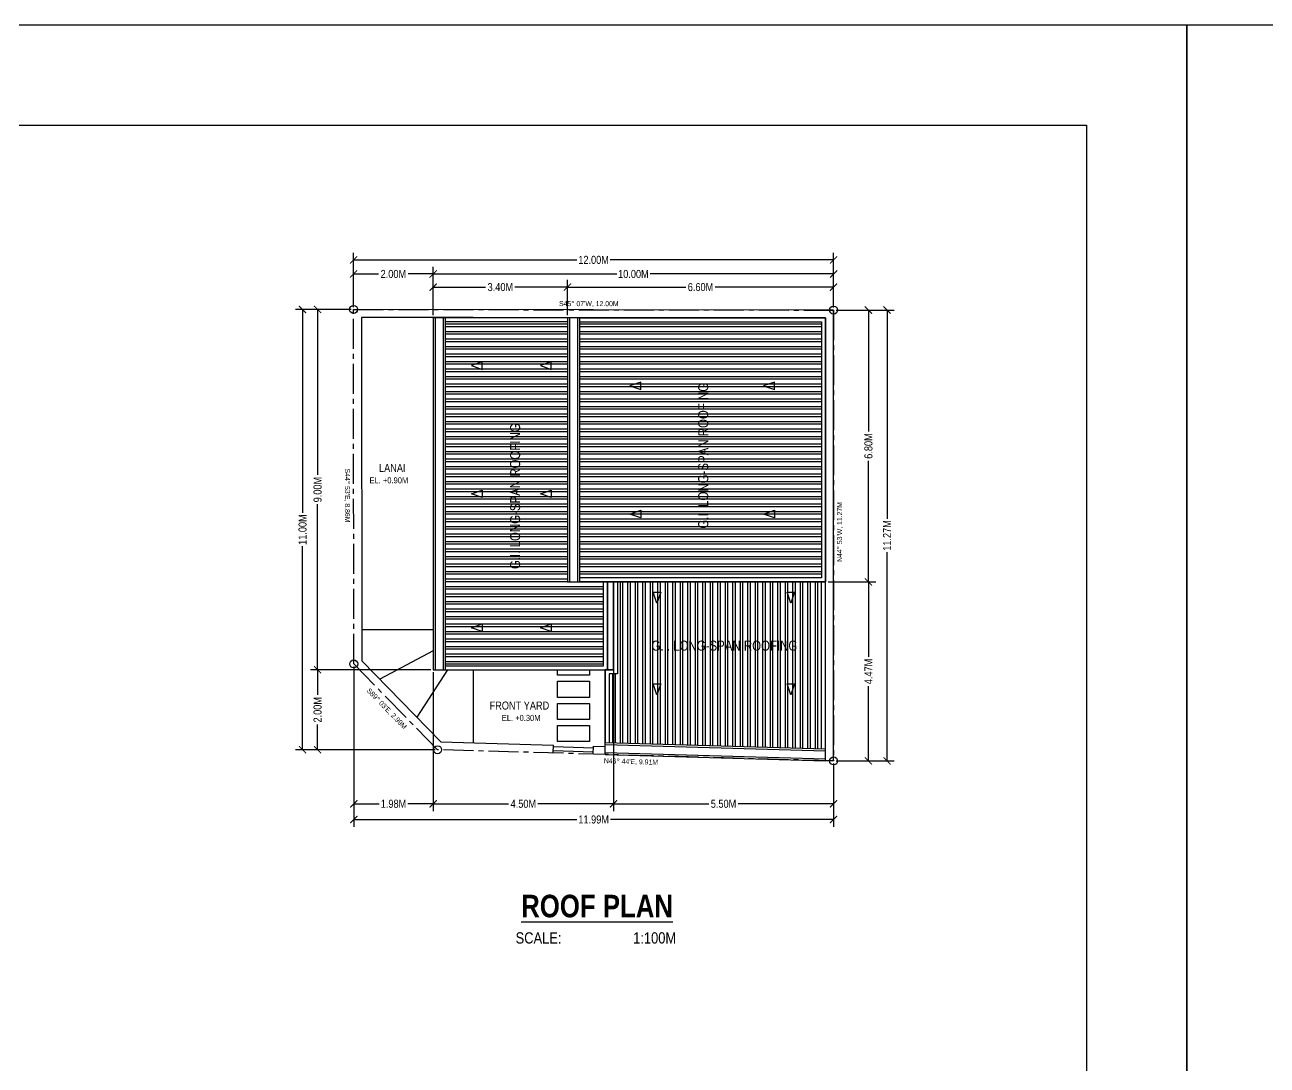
# Model space of a CAD drawing. Header units: inches. Extents: x 7263 to 14962, y 1317 to 2926.
# Drawn here: x 7386.66 to 7417.7, y 1495.11 to 1521.12 of the extents above; entities that cross this region are included whole.
import ezdxf

# ---------------------------------------------------------------- set-up
doc = ezdxf.new("R2010")
doc.units = ezdxf.units.IN
doc.header["$MEASUREMENT"] = 0
doc.linetypes.add('CENTER2', pattern=[1.125, 0.75, -0.125, 0.125, -0.125])
for name, color, linetype in [('Layer1', 1, 'Continuous'), ('Layer2', 2, 'Continuous'), ('Layer3', 3, 'Continuous'), ('Layer4', 4, 'Continuous'), ('Layer6', 6, 'Continuous'), ('Layer8', 8, 'Continuous')]:
    doc.layers.add(name, color=color, linetype=linetype)
doc.styles.get("Standard").update_dxf_attribs({"font": ''})
doc.styles.get('Standard').set_extended_font_data('Tw Cen MT Condensed')
doc.dimstyles.get("Standard").update_dxf_attribs({"dimtxt": 0.2, "dimasz": 0.18, "dimexe": 0.18, "dimexo": 0.0625, "dimgap": 0.09, "dimtad": 0, "dimzin": 0, "dimdsep": 46, "dimtxsty": 'Standard', "dimblk": 'ARCHTICK', "dimcen": 0.09, "dimclrd": 8, "dimclre": 8, "dimclrt": 2, "dimadec": 0, "dimazin": 0, "dimtfac": 1, "dimtofl": 0, "dimtmove": 0, "dimatfit": 3, "dimfxl": 1, "dimtolj": 1, "dimtzin": 0, "dimarcsym": 0})

# ---------------------------------------------------------------- blocks, each defined once
blk = doc.blocks.new('lot')
at = {"layer": 'Layer3', "linetype": 'CENTER2'}
blk.add_lwpolyline([(7106.756, 1445.657), (7106.77, 1434.387), (7096.873, 1434.655), (7094.777, 1436.797), (7094.762, 1445.657)], close=True, dxfattribs=at)
at = {"layer": 'Layer4'}
for centre in [(7094.762, 1445.657), (7106.756, 1445.657), (7094.777, 1436.797), (7096.873, 1434.655), (7106.77, 1434.387)]:
    blk.add_circle(centre, 0.1, dxfattribs=at)
at = {"layer": 'Layer3', "insert": (7099.896, 1445.873), "char_height": 0.125, "attachment_point": 1}
blk.add_mtext_dynamic_manual_height_columns("{\\fTechnicLite|b0|i0|c2|p2;S45%%D 07'W, 12.00M}", width=3.85486, gutter_width=1, heights=[0], dxfattribs=at)
at = {"layer": 'Layer3', "char_height": 0.125, "attachment_point": 1}
for s, insert, rotation in [("{\\fTechnicLite|b0|i0|c2|p2;S44%%D 53'E, 8.86M}", (7094.677, 1441.68), 270.1019), ("{\\fTechnicLite|b0|i0|c2|p2;N44%%D 53'W, 11.27M}", (7106.852, 1439.361), 90.0686), ("{\\fTechnicLite|b0|i0|c2|p2;S89%%D 03'E, 2.99M}", (7095.18, 1436.207), 314.2353), ("{\\fTechnicLite|b0|i0|c2|p2;N46%%D 44'E, 9.91M}", (7101.031, 1434.448), 358.4519)]:
    blk.add_mtext_dynamic_manual_height_columns(s, width=3.85486, gutter_width=1, heights=[0], dxfattribs=dict(at, insert=insert, rotation=rotation))
blk = doc.blocks.new('_ArchTick')
at = {"color": 0, "linetype": 'ByBlock', "const_width": 0.15}
blk.add_lwpolyline([(-0.5, -0.5), (0.5, 0.5)], dxfattribs=at)
blk = doc.blocks.new('*D55')
at = {"layer": 'Defpoints', "color": 0, "transparency": 16777216}
for p in [(7406.67, 1507.19), (7407.742, 1507.19), (7406.87, 1502.717)]:
    blk.add_point(p, dxfattribs=at)
at = {"layer": 'Layer3', "color": 8, "lineweight": -2, "transparency": 16777216}
for p, q in [((7406.732, 1507.19), (7407.922, 1507.19)), ((7407.742, 1507.19), (7407.742, 1505.32)), ((7407.742, 1502.717), (7407.742, 1504.587)), ((7406.932, 1502.717), (7407.922, 1502.717))]:
    blk.add_line(p, q, dxfattribs=at)
at = {"layer": 'Layer3', "color": 8, "lineweight": -2, "transparency": 16777216, "xscale": 0.18, "yscale": 0.18, "zscale": 0.18}
for p, rotation in [((7407.742, 1507.19), 90), ((7407.742, 1502.717), 270)]:
    blk.add_blockref('_ArchTick', p, dxfattribs=dict(at, rotation=rotation))
at = {"layer": 'Layer3', "color": 2, "transparency": 16777216, "insert": (7407.742, 1504.953), "char_height": 0.2, "attachment_point": 5, "rotation": 90}
blk.add_mtext('\\A1;4.47M', dxfattribs=at)
blk = doc.blocks.new('*D56')
at = {"layer": 'Defpoints', "color": 0, "transparency": 16777216}
for p in [(7396.865, 1514.888), (7394.875, 1514.001), (7396.865, 1513.797)]:
    blk.add_point(p, dxfattribs=at)
at = {"layer": 'Layer3', "color": 8, "lineweight": -2, "transparency": 16777216}
for p, q in [((7394.875, 1514.063), (7394.875, 1515.068)), ((7396.865, 1513.86), (7396.865, 1515.068)), ((7394.875, 1514.888), (7395.502, 1514.888)), ((7396.865, 1514.888), (7396.239, 1514.888))]:
    blk.add_line(p, q, dxfattribs=at)
at = {"layer": 'Layer3', "color": 8, "lineweight": -2, "transparency": 16777216, "xscale": 0.18, "yscale": 0.18, "zscale": 0.18, "rotation": 180}
blk.add_blockref('_ArchTick', (7394.875, 1514.888), dxfattribs=at)
at = {"layer": 'Layer3', "color": 8, "lineweight": -2, "transparency": 16777216, "xscale": 0.18, "yscale": 0.18, "zscale": 0.18}
blk.add_blockref('_ArchTick', (7396.865, 1514.888), dxfattribs=at)
at = {"layer": 'Layer3', "color": 2, "transparency": 16777216, "insert": (7395.87, 1514.888), "char_height": 0.2, "attachment_point": 5}
blk.add_mtext('\\A1;2.00M', dxfattribs=at)
blk = doc.blocks.new('*D57')
at = {"layer": 'Defpoints', "color": 0, "transparency": 16777216}
for p in [(7393.977, 1504.996), (7396.865, 1504.996), (7396.974, 1502.996)]:
    blk.add_point(p, dxfattribs=at)
at = {"layer": 'Layer3', "color": 8, "lineweight": -2, "transparency": 16777216}
for p, q in [((7396.803, 1504.996), (7393.797, 1504.996)), ((7393.977, 1504.996), (7393.977, 1504.365)), ((7393.977, 1502.996), (7393.977, 1503.628)), ((7396.911, 1502.996), (7393.797, 1502.996))]:
    blk.add_line(p, q, dxfattribs=at)
at = {"layer": 'Layer3', "color": 8, "lineweight": -2, "transparency": 16777216, "xscale": 0.18, "yscale": 0.18, "zscale": 0.18}
for p, rotation in [((7393.977, 1504.996), 90), ((7393.977, 1502.996), 270)]:
    blk.add_blockref('_ArchTick', p, dxfattribs=dict(at, rotation=rotation))
at = {"layer": 'Layer3', "color": 2, "transparency": 16777216, "insert": (7393.977, 1503.996), "char_height": 0.2, "attachment_point": 5, "rotation": 90}
blk.add_mtext('\\A1;2.00M', dxfattribs=at)
blk = doc.blocks.new('*D48')
at = {"layer": 'Defpoints', "color": 0, "transparency": 16777216}
for p in [(7401.37, 1505.996), (7406.87, 1502.717), (7401.37, 1501.645)]:
    blk.add_point(p, dxfattribs=at)
at = {"layer": 'Layer3', "color": 8, "lineweight": -2, "transparency": 16777216}
for p, q in [((7401.37, 1505.934), (7401.37, 1501.465)), ((7406.87, 1502.654), (7406.87, 1501.465)), ((7401.37, 1501.645), (7403.752, 1501.645)), ((7406.87, 1501.645), (7404.488, 1501.645))]:
    blk.add_line(p, q, dxfattribs=at)
at = {"layer": 'Layer3', "color": 8, "lineweight": -2, "transparency": 16777216, "xscale": 0.18, "yscale": 0.18, "zscale": 0.18, "rotation": 180}
blk.add_blockref('_ArchTick', (7401.37, 1501.645), dxfattribs=at)
at = {"layer": 'Layer3', "color": 8, "lineweight": -2, "transparency": 16777216, "xscale": 0.18, "yscale": 0.18, "zscale": 0.18}
blk.add_blockref('_ArchTick', (7406.87, 1501.645), dxfattribs=at)
at = {"layer": 'Layer3', "color": 2, "transparency": 16777216, "insert": (7404.12, 1501.645), "char_height": 0.2, "attachment_point": 5}
blk.add_mtext('\\A1;5.50M', dxfattribs=at)
blk = doc.blocks.new('*D49')
at = {"layer": 'Defpoints', "color": 0, "transparency": 16777216}
for p in [(7401.37, 1505.996), (7396.865, 1504.996), (7396.865, 1501.645)]:
    blk.add_point(p, dxfattribs=at)
at = {"layer": 'Layer3', "color": 8, "lineweight": -2, "transparency": 16777216}
for p, q in [((7401.37, 1505.934), (7401.37, 1501.465)), ((7396.865, 1504.934), (7396.865, 1501.465)), ((7396.865, 1501.645), (7398.751, 1501.645)), ((7401.37, 1501.645), (7399.484, 1501.645))]:
    blk.add_line(p, q, dxfattribs=at)
at = {"layer": 'Layer3', "color": 8, "lineweight": -2, "transparency": 16777216, "xscale": 0.18, "yscale": 0.18, "zscale": 0.18, "rotation": 180}
blk.add_blockref('_ArchTick', (7396.865, 1501.645), dxfattribs=at)
at = {"layer": 'Layer3', "color": 8, "lineweight": -2, "transparency": 16777216, "xscale": 0.18, "yscale": 0.18, "zscale": 0.18}
blk.add_blockref('_ArchTick', (7401.37, 1501.645), dxfattribs=at)
at = {"layer": 'Layer3', "color": 2, "transparency": 16777216, "insert": (7399.118, 1501.645), "char_height": 0.2, "attachment_point": 5}
blk.add_mtext('\\A1;4.50M', dxfattribs=at)
blk = doc.blocks.new('*D58')
at = {"layer": 'Defpoints', "color": 0, "transparency": 16777216}
for p in [(7394.881, 1505.141), (7396.865, 1504.996), (7394.881, 1501.645)]:
    blk.add_point(p, dxfattribs=at)
at = {"layer": 'Layer3', "color": 8, "lineweight": -2, "transparency": 16777216}
for p, q in [((7394.881, 1505.078), (7394.881, 1501.465)), ((7396.865, 1504.934), (7396.865, 1501.465)), ((7394.881, 1501.645), (7395.514, 1501.645)), ((7396.865, 1501.645), (7396.232, 1501.645))]:
    blk.add_line(p, q, dxfattribs=at)
at = {"layer": 'Layer3', "color": 8, "lineweight": -2, "transparency": 16777216, "xscale": 0.18, "yscale": 0.18, "zscale": 0.18, "rotation": 180}
blk.add_blockref('_ArchTick', (7394.881, 1501.645), dxfattribs=at)
at = {"layer": 'Layer3', "color": 8, "lineweight": -2, "transparency": 16777216, "xscale": 0.18, "yscale": 0.18, "zscale": 0.18}
blk.add_blockref('_ArchTick', (7396.865, 1501.645), dxfattribs=at)
at = {"layer": 'Layer3', "color": 2, "transparency": 16777216, "insert": (7395.873, 1501.645), "char_height": 0.2, "attachment_point": 5}
blk.add_mtext('\\A1;1.98M', dxfattribs=at)
blk = doc.blocks.new('*D59')
at = {"layer": 'Defpoints', "color": 0, "transparency": 16777216}
for p in [(7396.865, 1514.888), (7406.87, 1513.987), (7396.865, 1513.797)]:
    blk.add_point(p, dxfattribs=at)
at = {"layer": 'Layer3', "color": 8, "lineweight": -2, "transparency": 16777216}
for p, q in [((7396.865, 1513.86), (7396.865, 1515.068)), ((7406.87, 1514.049), (7406.87, 1515.068)), ((7396.865, 1514.888), (7401.45, 1514.888)), ((7406.87, 1514.888), (7402.285, 1514.888))]:
    blk.add_line(p, q, dxfattribs=at)
at = {"layer": 'Layer3', "color": 8, "lineweight": -2, "transparency": 16777216, "xscale": 0.18, "yscale": 0.18, "zscale": 0.18, "rotation": 180}
blk.add_blockref('_ArchTick', (7396.865, 1514.888), dxfattribs=at)
at = {"layer": 'Layer3', "color": 8, "lineweight": -2, "transparency": 16777216, "xscale": 0.18, "yscale": 0.18, "zscale": 0.18}
blk.add_blockref('_ArchTick', (7406.87, 1514.888), dxfattribs=at)
at = {"layer": 'Layer3', "color": 2, "transparency": 16777216, "insert": (7401.868, 1514.888), "char_height": 0.2, "attachment_point": 5}
blk.add_mtext('\\A1;10.00M', dxfattribs=at)
blk = doc.blocks.new('*D50')
at = {"layer": 'Defpoints', "color": 0, "transparency": 16777216}
for p in [(7406.87, 1515.24), (7394.875, 1514.001), (7406.87, 1513.987)]:
    blk.add_point(p, dxfattribs=at)
at = {"layer": 'Layer3', "color": 8, "lineweight": -2, "transparency": 16777216}
for p, q in [((7394.875, 1514.063), (7394.875, 1515.42)), ((7394.875, 1515.24), (7400.455, 1515.24)), ((7406.87, 1515.24), (7401.29, 1515.24)), ((7406.87, 1514.049), (7406.87, 1515.42))]:
    blk.add_line(p, q, dxfattribs=at)
at = {"layer": 'Layer3', "color": 8, "lineweight": -2, "transparency": 16777216, "xscale": 0.18, "yscale": 0.18, "zscale": 0.18, "rotation": 180}
blk.add_blockref('_ArchTick', (7394.875, 1515.24), dxfattribs=at)
at = {"layer": 'Layer3', "color": 8, "lineweight": -2, "transparency": 16777216, "xscale": 0.18, "yscale": 0.18, "zscale": 0.18}
blk.add_blockref('_ArchTick', (7406.87, 1515.24), dxfattribs=at)
at = {"layer": 'Layer3', "color": 2, "transparency": 16777216, "insert": (7400.873, 1515.24), "char_height": 0.2, "attachment_point": 5}
blk.add_mtext('\\A1;12.00M', dxfattribs=at)
blk = doc.blocks.new('*D51')
at = {"layer": 'Defpoints', "color": 0, "transparency": 16777216}
for p in [(7393.977, 1514.001), (7394.875, 1514.001), (7396.865, 1504.996)]:
    blk.add_point(p, dxfattribs=at)
at = {"layer": 'Layer3', "color": 8, "lineweight": -2, "transparency": 16777216}
for p, q in [((7394.813, 1514.001), (7393.797, 1514.001)), ((7393.977, 1514.001), (7393.977, 1509.865)), ((7393.977, 1504.996), (7393.977, 1509.132)), ((7396.803, 1504.996), (7393.797, 1504.996))]:
    blk.add_line(p, q, dxfattribs=at)
at = {"layer": 'Layer3', "color": 8, "lineweight": -2, "transparency": 16777216, "xscale": 0.18, "yscale": 0.18, "zscale": 0.18}
for p, rotation in [((7393.977, 1514.001), 90), ((7393.977, 1504.996), 270)]:
    blk.add_blockref('_ArchTick', p, dxfattribs=dict(at, rotation=rotation))
at = {"layer": 'Layer3', "color": 2, "transparency": 16777216, "insert": (7393.977, 1509.499), "char_height": 0.2, "attachment_point": 5, "rotation": 90}
blk.add_mtext('\\A1;9.00M', dxfattribs=at)
blk = doc.blocks.new('*D52')
at = {"layer": 'Defpoints', "color": 0, "transparency": 16777216}
for p in [(7394.875, 1514.001), (7393.601, 1502.996), (7394.875, 1502.996)]:
    blk.add_point(p, dxfattribs=at)
at = {"layer": 'Layer3', "color": 8, "lineweight": -2, "transparency": 16777216}
for p, q in [((7394.813, 1514.001), (7393.421, 1514.001)), ((7393.601, 1514.001), (7393.601, 1508.916)), ((7393.601, 1502.996), (7393.601, 1508.081)), ((7394.813, 1502.996), (7393.421, 1502.996))]:
    blk.add_line(p, q, dxfattribs=at)
at = {"layer": 'Layer3', "color": 8, "lineweight": -2, "transparency": 16777216, "xscale": 0.18, "yscale": 0.18, "zscale": 0.18}
for p, rotation in [((7393.601, 1514.001), 90), ((7393.601, 1502.996), 270)]:
    blk.add_blockref('_ArchTick', p, dxfattribs=dict(at, rotation=rotation))
at = {"layer": 'Layer3', "color": 2, "transparency": 16777216, "insert": (7393.601, 1508.499), "char_height": 0.2, "attachment_point": 5, "rotation": 90}
blk.add_mtext('\\A1;11.00M', dxfattribs=at)
blk = doc.blocks.new('*D60')
at = {"layer": 'Defpoints', "color": 0, "transparency": 16777216}
for p in [(7394.881, 1502.717), (7406.87, 1502.717), (7394.881, 1501.253)]:
    blk.add_point(p, dxfattribs=at)
at = {"layer": 'Layer3', "color": 8, "lineweight": -2, "transparency": 16777216}
for p, q in [((7394.881, 1502.654), (7394.881, 1501.073)), ((7406.87, 1502.654), (7406.87, 1501.073)), ((7394.881, 1501.253), (7400.457, 1501.253)), ((7406.87, 1501.253), (7401.293, 1501.253))]:
    blk.add_line(p, q, dxfattribs=at)
at = {"layer": 'Layer3', "color": 8, "lineweight": -2, "transparency": 16777216, "xscale": 0.18, "yscale": 0.18, "zscale": 0.18, "rotation": 180}
blk.add_blockref('_ArchTick', (7394.881, 1501.253), dxfattribs=at)
at = {"layer": 'Layer3', "color": 8, "lineweight": -2, "transparency": 16777216, "xscale": 0.18, "yscale": 0.18, "zscale": 0.18}
blk.add_blockref('_ArchTick', (7406.87, 1501.253), dxfattribs=at)
at = {"layer": 'Layer3', "color": 2, "transparency": 16777216, "insert": (7400.875, 1501.253), "char_height": 0.2, "attachment_point": 5}
blk.add_mtext('\\A1;11.99M', dxfattribs=at)
blk = doc.blocks.new('*D53')
at = {"layer": 'Defpoints', "color": 0, "transparency": 16777216}
for p in [(7406.873, 1513.987), (7407.742, 1513.987), (7406.67, 1507.19)]:
    blk.add_point(p, dxfattribs=at)
at = {"layer": 'Layer3', "color": 8, "lineweight": -2, "transparency": 16777216}
for p, q in [((7406.936, 1513.987), (7407.922, 1513.987)), ((7407.742, 1513.987), (7407.742, 1510.955)), ((7407.742, 1507.19), (7407.742, 1510.222)), ((7406.732, 1507.19), (7407.922, 1507.19))]:
    blk.add_line(p, q, dxfattribs=at)
at = {"layer": 'Layer3', "color": 8, "lineweight": -2, "transparency": 16777216, "xscale": 0.18, "yscale": 0.18, "zscale": 0.18}
for p, rotation in [((7407.742, 1513.987), 90), ((7407.742, 1507.19), 270)]:
    blk.add_blockref('_ArchTick', p, dxfattribs=dict(at, rotation=rotation))
at = {"layer": 'Layer3', "color": 2, "transparency": 16777216, "insert": (7407.742, 1510.588), "char_height": 0.2, "attachment_point": 5, "rotation": 90}
blk.add_mtext('\\A1;6.80M', dxfattribs=at)
blk = doc.blocks.new('*D54')
at = {"layer": 'Defpoints', "color": 0, "transparency": 16777216}
for p in [(7396.865, 1514.56), (7396.865, 1513.797), (7400.22, 1513.793)]:
    blk.add_point(p, dxfattribs=at)
at = {"layer": 'Layer3', "color": 8, "lineweight": -2, "transparency": 16777216}
for p, q in [((7396.865, 1513.86), (7396.865, 1514.74)), ((7400.22, 1513.856), (7400.22, 1514.74)), ((7396.865, 1514.56), (7398.176, 1514.56)), ((7400.22, 1514.56), (7398.909, 1514.56))]:
    blk.add_line(p, q, dxfattribs=at)
at = {"layer": 'Layer3', "color": 8, "lineweight": -2, "transparency": 16777216, "xscale": 0.18, "yscale": 0.18, "zscale": 0.18, "rotation": 180}
blk.add_blockref('_ArchTick', (7396.865, 1514.56), dxfattribs=at)
at = {"layer": 'Layer3', "color": 8, "lineweight": -2, "transparency": 16777216, "xscale": 0.18, "yscale": 0.18, "zscale": 0.18}
blk.add_blockref('_ArchTick', (7400.22, 1514.56), dxfattribs=at)
at = {"layer": 'Layer3', "color": 2, "transparency": 16777216, "insert": (7398.543, 1514.56), "char_height": 0.2, "attachment_point": 5}
blk.add_mtext('\\A1;3.40M', dxfattribs=at)
blk = doc.blocks.new('*D61')
at = {"layer": 'Defpoints', "color": 0, "transparency": 16777216}
for p in [(7406.87, 1514.56), (7406.87, 1513.987), (7400.22, 1513.793)]:
    blk.add_point(p, dxfattribs=at)
at = {"layer": 'Layer3', "color": 8, "lineweight": -2, "transparency": 16777216}
for p, q in [((7400.22, 1513.856), (7400.22, 1514.74)), ((7406.87, 1514.049), (7406.87, 1514.74)), ((7400.22, 1514.56), (7403.178, 1514.56)), ((7406.87, 1514.56), (7403.911, 1514.56))]:
    blk.add_line(p, q, dxfattribs=at)
at = {"layer": 'Layer3', "color": 8, "lineweight": -2, "transparency": 16777216, "xscale": 0.18, "yscale": 0.18, "zscale": 0.18, "rotation": 180}
blk.add_blockref('_ArchTick', (7400.22, 1514.56), dxfattribs=at)
at = {"layer": 'Layer3', "color": 8, "lineweight": -2, "transparency": 16777216, "xscale": 0.18, "yscale": 0.18, "zscale": 0.18}
blk.add_blockref('_ArchTick', (7406.87, 1514.56), dxfattribs=at)
at = {"layer": 'Layer3', "color": 2, "transparency": 16777216, "insert": (7403.545, 1514.56), "char_height": 0.2, "attachment_point": 5}
blk.add_mtext('\\A1;6.60M', dxfattribs=at)
blk = doc.blocks.new('*D62')
at = {"layer": 'Defpoints', "color": 0, "transparency": 16777216}
for p in [(7406.87, 1513.987), (7406.87, 1502.717), (7408.207, 1502.717)]:
    blk.add_point(p, dxfattribs=at)
at = {"layer": 'Layer3', "color": 8, "lineweight": -2, "transparency": 16777216}
for p, q in [((7406.932, 1513.987), (7408.387, 1513.987)), ((7408.207, 1513.987), (7408.207, 1508.77)), ((7408.207, 1502.717), (7408.207, 1507.934)), ((7406.932, 1502.717), (7408.387, 1502.717))]:
    blk.add_line(p, q, dxfattribs=at)
at = {"layer": 'Layer3', "color": 8, "lineweight": -2, "transparency": 16777216, "xscale": 0.18, "yscale": 0.18, "zscale": 0.18}
for p, rotation in [((7408.207, 1513.987), 90), ((7408.207, 1502.717), 270)]:
    blk.add_blockref('_ArchTick', p, dxfattribs=dict(at, rotation=rotation))
at = {"layer": 'Layer3', "color": 2, "transparency": 16777216, "insert": (7408.207, 1508.352), "char_height": 0.2, "attachment_point": 5, "rotation": 90}
blk.add_mtext('\\A1;11.27M', dxfattribs=at)

msp = doc.modelspace()

# ---------------------------------------------------------------- hatches: boundary and pattern name
at = {"layer": 'Layer3', "true_color": 0x636466}
h = msp.add_hatch(dxfattribs=at)
h.set_pattern_fill('ANSI32', color=251, scale=0.5, angle=135)
h.set_pattern_definition([(180, (213.64349, 68.32946), (-3e-17, -0.1875), []), (180, (213.58099, 68.39196), (-3e-17, -0.1875), [])])
h.paths.add_polyline_path([(7400.22, 1507.19), (7400.22, 1513.69), (7397.165, 1513.69), (7397.165, 1505.096), (7401.12, 1505.096), (7401.12, 1507.19)])
h = msp.add_hatch(dxfattribs=at)
h.set_pattern_fill('ANSI32', color=251, scale=0.5, angle=135)
h.set_pattern_definition([(180, (206.19391, 68.32946), (-3e-17, -0.1875), []), (180, (206.13141, 68.39196), (-3e-17, -0.1875), [])])
h.paths.add_polyline_path([(7406.57, 1513.69), (7400.52, 1513.69), (7400.52, 1507.29), (7406.57, 1507.29)])
h = msp.add_hatch(dxfattribs=at)
h.set_pattern_fill('ANSI32', color=251, scale=0.5, angle=225)
h.set_pattern_definition([(270, (241.91769, 68.32946), (0.1875, -4e-17), []), (270, (241.85519, 68.26696), (0.1875, -4e-17), [])])
h.paths.add_polyline_path([(7406.57, 1507.19), (7401.47, 1507.19), (7401.47, 1504.896), (7401.264, 1504.896), (7401.264, 1503.175), (7406.57, 1503.025)])

# ---------------------------------------------------------------- linework, layer by layer
at = {"layer": 'Defpoints'}
for points in [[(7339.197, 1521.116), (7415.697, 1521.116), (7415.697, 1470.116), (7339.197, 1470.116)], [(7415.697, 1521.116), (7492.197, 1521.116), (7492.197, 1470.116), (7415.697, 1470.116)]]:
    msp.add_lwpolyline(points, close=True, dxfattribs=at)
at = {"layer": 'Layer1'}
for p, q in [((7396.915, 1513.79), (7396.915, 1504.996)), ((7397.115, 1513.79), (7397.115, 1504.996)), ((7400.27, 1513.79), (7400.27, 1507.19)), ((7400.47, 1513.79), (7400.47, 1507.19)), ((7396.865, 1505.996), (7395.08, 1505.996)), ((7396.865, 1505.465), (7395.534, 1504.758)), ((7397.219, 1504.996), (7396.455, 1503.814)), ((7397.865, 1504.996), (7397.865, 1503.171)), ((7401.164, 1503.128), (7406.67, 1502.972)), ((7401.164, 1502.928), (7406.67, 1502.772))]:
    msp.add_line(p, q, dxfattribs=at)
for points in [[(7400.22, 1513.69), (7397.165, 1513.69)], [(7400.52, 1513.69), (7406.57, 1513.69), (7406.57, 1507.29), (7400.52, 1507.29)], [(7397.165, 1505.096), (7401.12, 1505.096), (7401.12, 1507.19)], [(7401.47, 1507.19), (7401.47, 1504.896), (7401.264, 1504.896), (7401.264, 1503.175)], [(7406.57, 1503.025), (7406.57, 1507.19)]]:
    msp.add_lwpolyline(points, dxfattribs=at)
at = {"layer": 'Layer2'}
for p, q in [((7400.865, 1502.938), (7399.866, 1502.966)), ((7400.868, 1503.038), (7399.868, 1503.066))]:
    msp.add_line(p, q, dxfattribs=at)
at = {"layer": 'Layer3'}
for p, q in [((7401.22, 1513.79), (7396.865, 1513.79)), ((7396.865, 1513.79), (7396.865, 1504.996)), ((7397.165, 1513.79), (7397.165, 1504.996)), ((7400.52, 1513.79), (7400.52, 1507.19)), ((7401.22, 1507.19), (7401.22, 1504.996)), ((7401.37, 1504.996), (7401.37, 1507.19)), ((7401.164, 1502.878), (7401.164, 1504.996)), ((7399.864, 1502.915), (7399.87, 1503.114)), ((7401.164, 1503.178), (7406.67, 1503.022)), ((7400.864, 1502.886), (7400.869, 1503.086)), ((7401.164, 1502.878), (7406.67, 1502.722)), ((7406.87, 1502.717), (7406.67, 1502.722))]:
    msp.add_line(p, q, dxfattribs=at)
for points in [[(7406.87, 1502.717), (7406.87, 1513.987), (7394.875, 1514.001)], [(7397.865, 1513.797), (7395.075, 1513.801), (7395.08, 1505.222), (7397.06, 1503.194), (7399.87, 1503.114)], [(7396.865, 1513.797), (7396.865, 1504.996), (7401.37, 1504.996), (7401.37, 1505.996)], [(7400.22, 1513.79), (7397.165, 1513.79)], [(7400.22, 1513.79), (7400.22, 1507.19), (7406.67, 1507.19)], [(7400.52, 1513.79), (7406.67, 1513.79), (7406.67, 1507.19), (7400.52, 1507.19)], [(7406.67, 1508.19), (7406.67, 1513.79), (7401.22, 1513.79)], [(7406.67, 1502.722), (7406.67, 1508.19)], [(7397.165, 1504.996), (7401.22, 1504.996), (7401.22, 1507.19)], [(7401.37, 1507.19), (7401.37, 1504.996), (7401.164, 1504.996), (7401.164, 1503.178)], [(7400.869, 1503.086), (7401.164, 1503.078)]]:
    msp.add_lwpolyline(points, dxfattribs=at)
for points in [[(7398.092, 1512.694), (7397.821, 1512.599), (7397.821, 1512.599), (7398.092, 1512.504)], [(7399.814, 1512.694), (7399.543, 1512.599), (7399.543, 1512.599), (7399.814, 1512.504)], [(7402.052, 1512.188), (7401.781, 1512.092), (7401.781, 1512.092), (7402.052, 1511.997)], [(7405.392, 1512.188), (7405.12, 1512.092), (7405.12, 1512.092), (7405.392, 1511.997)], [(7398.092, 1509.298), (7397.821, 1509.393), (7397.821, 1509.393), (7398.092, 1509.488)], [(7399.814, 1509.298), (7399.543, 1509.393), (7399.543, 1509.393), (7399.814, 1509.488)], [(7402.052, 1508.792), (7401.781, 1508.887), (7401.781, 1508.887), (7402.052, 1508.982)], [(7405.392, 1508.792), (7405.12, 1508.887), (7405.12, 1508.887), (7405.392, 1508.982)], [(7402.551, 1506.933), (7402.456, 1506.661), (7402.456, 1506.661), (7402.361, 1506.933)], [(7405.897, 1506.933), (7405.802, 1506.661), (7405.802, 1506.661), (7405.707, 1506.933)], [(7398.092, 1505.952), (7397.821, 1506.047), (7397.821, 1506.047), (7398.092, 1506.142)], [(7399.814, 1505.952), (7399.543, 1506.047), (7399.543, 1506.047), (7399.814, 1506.142)], [(7402.551, 1504.645), (7402.456, 1504.373), (7402.456, 1504.373), (7402.361, 1504.645)], [(7405.897, 1504.645), (7405.802, 1504.373), (7405.802, 1504.373), (7405.707, 1504.645)]]:
    msp.add_lwpolyline(points, close=True, dxfattribs=at)
at = {"layer": 'Layer6'}
msp.add_line((7413.187, 1518.606), (7413.187, 1472.626), dxfattribs=at)
msp.add_lwpolyline([(7413.187, 1472.626), (7343.212, 1472.626), (7343.212, 1518.606), (7413.187, 1518.606)], close=True, dxfattribs=at)
at = {"layer": 'Layer8'}
msp.add_lwpolyline([(7400.768, 1504.996), (7400.768, 1504.857), (7399.969, 1504.857), (7399.969, 1504.996)], dxfattribs=at)
for points in [[(7399.969, 1504.708), (7400.768, 1504.708), (7400.768, 1504.305), (7399.969, 1504.305)], [(7399.969, 1504.156), (7400.768, 1504.156), (7400.768, 1503.753), (7399.969, 1503.753)], [(7399.969, 1503.604), (7400.768, 1503.604), (7400.768, 1503.201), (7399.969, 1503.201)]]:
    msp.add_lwpolyline(points, close=True, dxfattribs=at)

# ---------------------------------------------------------------- block references
at = {"layer": 'Layer3', "rotation": 359.931411311125}
msp.add_blockref('lot', (298.388, 76.838), dxfattribs=at)

# ---------------------------------------------------------------- texts
at = {"layer": 'Layer2', "char_height": 0.2, "attachment_point": 1}
for s, heights, insert in [('\\pi0.55473;LANAI\\P\\pi0.31782;{\\H0.75x;EL. +0.90M}', [0], (7394.957, 1510.139)), ('\\pi0.94997;\\P\\pi0.01187;FRONT YARD\\P\\pi0.31782;{\\H0.75x;EL. +0.30M}', [0.825], (7398.263, 1504.534))]:
    msp.add_mtext_dynamic_manual_height_columns(s, width=1.89993, gutter_width=1, heights=heights, dxfattribs=dict(at, insert=insert))
at = {"layer": 'Layer3', "color": 2, "char_height": 0.25, "attachment_point": 5, "rotation": 90}
for insert in [(7403.614, 1510.346), (7398.914, 1509.334)]:
    msp.add_mtext_dynamic_manual_height_columns('G.I. LONG-SPAN ROOFING', width=3.48242, gutter_width=1, heights=[0], dxfattribs=dict(at, insert=insert))
at = {"layer": 'Layer3', "color": 2, "insert": (7404.143, 1505.597), "char_height": 0.25, "attachment_point": 5}
msp.add_mtext_dynamic_manual_height_columns('G.I. LONG-SPAN ROOFING', width=3.48242, gutter_width=1, heights=[0], dxfattribs=at)
at = {"layer": 'Layer3', "insert": (7392.334, 1499.371), "char_height": 0.5625, "attachment_point": 1}
msp.add_mtext_dynamic_manual_height_columns('\\pi6.72937;{\\fArial Narrow|b1|i0|c0|p34;\\LROOF PLAN\\P\\pi6.59057;\\fArial Narrow|b0|i0|c0|p34;\\H0.5x;\\lSCALE:                    1:100M}', width=17.1549, gutter_width=1, heights=[0], dxfattribs=at)

# ---------------------------------------------------------------- dimensions: what is measured, and where the dimension line sits
at = {"layer": 'Layer3'}
for base, p1, p2, text, picture, middle in [((7406.87, 1515.24), (7394.875, 1514.001), (7406.87, 1513.987), '12.00M', '*D50', (7400.873, 1515.24)), ((7396.865, 1514.888), (7394.875, 1514.001), (7396.865, 1513.797), '2.00M', '*D56', (7395.87, 1514.888)), ((7396.865, 1514.56), (7400.22, 1513.793), (7396.865, 1513.797), '3.40M', '*D54', (7398.543, 1514.56)), ((7406.87, 1514.56), (7400.22, 1513.793), (7406.87, 1513.987), '6.60M', '*D61', (7403.545, 1514.56))]:
    dim = msp.add_linear_dim(base=base, p1=p1, p2=p2, text=text, dimstyle='Standard', override={"dimpost": 'M'}, dxfattribs=at)
    dim.commit()
    dim.dimension.update_dxf_attribs({"geometry": picture, "text_midpoint": middle})
for base, p1, p2, picture, middle in [((7396.8654, 1514.8881), (7406.8699, 1513.9866), (7396.8654, 1513.7974), '*D59', (7401.8676, 1514.8881)), ((7396.8654, 1501.6454), (7401.3699, 1505.9962), (7396.8654, 1504.9962), '*D49', (7399.1176, 1501.6454)), ((7401.37, 1501.645), (7406.87, 1502.717), (7401.37, 1505.996), '*D48', (7404.12, 1501.645)), ((7394.881, 1501.645), (7396.865, 1504.996), (7394.881, 1505.141), '*D58', (7395.873, 1501.645)), ((7394.881, 1501.253), (7406.87, 1502.717), (7394.881, 1502.717), '*D60', (7400.875, 1501.253))]:
    dim = msp.add_linear_dim(base=base, p1=p1, p2=p2, dimstyle='Standard', override={"dimpost": 'M'}, dxfattribs=at)
    dim.commit()
    dim.dimension.update_dxf_attribs({"geometry": picture, "text_midpoint": middle})
for base, p1, p2, picture, middle in [((7393.6012, 1502.9962), (7394.8754, 1514.001), (7394.8754, 1502.9962), '*D52', (7393.6012, 1508.4986)), ((7393.9774, 1514.001), (7396.8654, 1504.9962), (7394.8754, 1514.001), '*D51', (7393.9774, 1509.4986)), ((7407.742, 1513.987), (7406.67, 1507.19), (7406.873, 1513.987), '*D53', (7407.742, 1510.588)), ((7408.207, 1502.717), (7406.87, 1513.987), (7406.87, 1502.717), '*D62', (7408.207, 1508.352)), ((7407.742, 1507.19), (7406.87, 1502.717), (7406.67, 1507.19), '*D55', (7407.742, 1504.953)), ((7393.977, 1504.996), (7396.974, 1502.996), (7396.865, 1504.996), '*D57', (7393.977, 1503.996))]:
    dim = msp.add_linear_dim(base=base, p1=p1, p2=p2, angle=90, dimstyle='Standard', override={"dimpost": 'M'}, dxfattribs=at)
    dim.commit()
    dim.dimension.update_dxf_attribs({"geometry": picture, "text_midpoint": middle})

doc.saveas('drawing.dxf')
